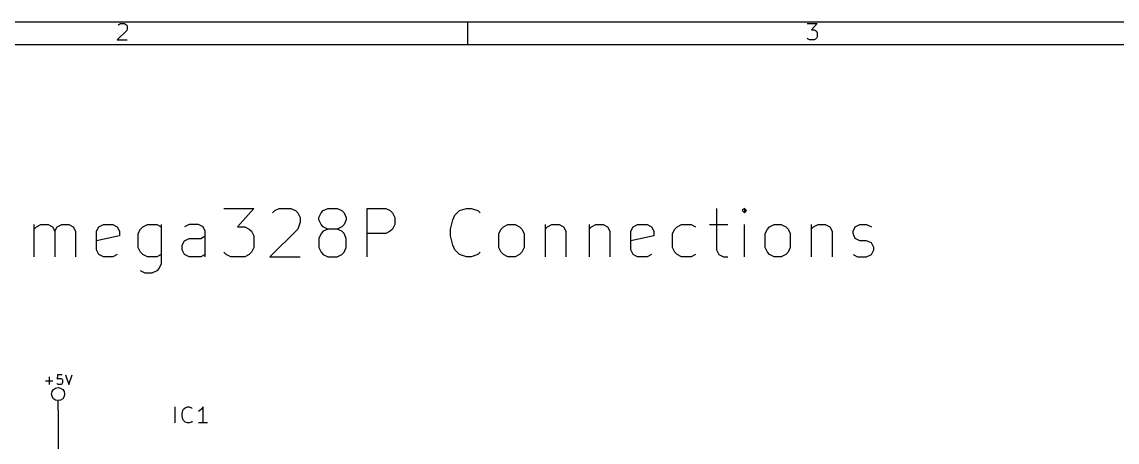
# Model space of a CAD drawing. Extents: x 4000 to 196000, y 4000 to 146000.
# Drawn here: x 32880 to 66745, y 133018 to 146000 of the extents above; entities that cross this region are included whole.
import ezdxf

# ---------------------------------------------------------------- set-up
doc = ezdxf.new("R2010")
doc.units = 0
doc.layers.add('BLACK', color=1, linetype='CONTINUOUS')

msp = doc.modelspace()

# ---------------------------------------------------------------- linework, layer by layer
at = {"layer": 'BLACK'}
for p, q in [((4000, 146000), (196000, 146000)), ((46660, 146000), (46660, 145300)), ((36120, 145730), (35830, 145450)), ((35860, 145900), (35880, 145920)), ((35880, 145920), (35930, 145950)), ((35930, 145950), (36050, 145950)), ((36050, 145950), (36090, 145920)), ((36090, 145920), (36120, 145900)), ((36120, 145900), (36140, 145850)), ((36140, 145800), (36120, 145730)), ((36140, 145850), (36140, 145800)), ((57160, 145950), (57470, 145950)), ((57470, 145950), (57300, 145760)), ((57300, 145760), (57380, 145760)), ((57380, 145760), (57420, 145730)), ((57420, 145730), (57450, 145710)), ((57450, 145710), (57470, 145660)), ((57470, 145660), (57470, 145540)), ((4700, 145300), (195300, 145300)), ((35830, 145450), (36140, 145450)), ((57190, 145470), (57160, 145500)), ((57230, 145450), (57190, 145470)), ((57380, 145450), (57230, 145450)), ((57420, 145470), (57380, 145450)), ((57450, 145500), (57420, 145470)), ((57470, 145540), (57450, 145500)), ((39120, 140240), (40050, 140240)), ((40050, 140240), (39550, 139670)), ((40700, 140170), (40840, 140240)), ((40840, 140240), (41200, 140240)), ((41200, 140240), (41340, 140170)), ((42200, 140170), (42340, 140240)), ((42340, 140240), (42630, 140240)), ((42630, 140240), (42770, 140170)), ((43560, 138740), (43560, 140240)), ((43560, 140240), (44130, 140240)), ((44130, 140240), (44270, 140170)), ((46410, 140170), (46630, 140240)), ((46630, 140240), (46770, 140240)), ((46770, 140240), (46980, 140170)), ((54360, 140240), (54360, 138960)), ((55220, 140240), (55150, 140170)), ((55290, 140170), (55220, 140240)), ((55220, 140240), (55220, 140100)), ((40630, 140100), (40700, 140170)), ((41340, 140170), (41410, 140100)), ((41410, 140100), (41480, 139960)), ((41480, 139960), (41480, 139810)), ((42060, 139960), (42130, 140100)), ((42060, 139890), (42060, 139960)), ((42130, 139740), (42060, 139890)), ((42130, 140100), (42200, 140170)), ((42770, 140170), (42840, 140100)), ((42840, 140100), (42910, 139960)), ((42910, 139890), (42840, 139740)), ((42910, 139960), (42910, 139890)), ((44270, 140170), (44340, 140100)), ((44340, 140100), (44410, 139960)), ((44410, 139960), (44410, 139740)), ((46130, 139600), (46200, 139890)), ((46200, 139890), (46270, 140030)), ((46270, 140030), (46410, 140170)), ((46980, 140170), (47050, 140100)), ((55150, 140170), (55220, 140100)), ((55220, 140100), (55290, 140170)), ((33260, 138740), (33260, 139740)), ((33260, 139600), (33330, 139670)), ((33330, 139670), (33470, 139740)), ((33470, 139740), (33690, 139740)), ((33690, 139740), (33830, 139670)), ((33830, 139670), (33900, 139530)), ((33900, 139530), (33970, 139670)), ((33900, 139530), (33900, 138740)), ((33970, 139670), (34110, 139740)), ((34110, 139740), (34330, 139740)), ((34330, 139740), (34470, 139670)), ((34470, 139670), (34540, 139530)), ((34540, 139530), (34540, 138740)), ((35190, 139530), (35260, 139670)), ((35190, 138960), (35190, 139530)), ((35260, 139670), (35400, 139740)), ((35400, 139740), (35690, 139740)), ((35690, 139740), (35830, 139670)), ((35830, 139670), (35900, 139530)), ((35900, 139530), (35900, 139390)), ((36480, 139460), (36550, 139600)), ((36550, 139600), (36620, 139670)), ((36620, 139670), (36760, 139740)), ((36760, 139740), (37050, 139740)), ((37050, 139740), (37190, 139670)), ((37190, 139740), (37190, 138530)), ((38050, 139740), (37910, 139670)), ((38340, 139740), (38050, 139740)), ((38480, 139670), (38340, 139740)), ((38550, 139530), (38480, 139670)), ((38550, 138740), (38550, 139530)), ((39550, 139670), (39770, 139670)), ((39770, 139670), (39910, 139600)), ((39910, 139600), (39980, 139530)), ((39980, 139530), (40050, 139390)), ((41410, 139600), (40550, 138740)), ((41480, 139810), (41410, 139600)), ((42200, 139670), (42130, 139740)), ((42200, 139530), (42130, 139460)), ((42340, 139600), (42200, 139670)), ((42340, 139600), (42200, 139530)), ((42630, 139600), (42340, 139600)), ((42770, 139670), (42630, 139600)), ((42770, 139530), (42630, 139600)), ((42840, 139740), (42770, 139670)), ((42840, 139460), (42770, 139530)), ((44270, 139530), (44130, 139460)), ((44340, 139600), (44270, 139530)), ((44410, 139740), (44340, 139600)), ((46130, 139390), (46130, 139600)), ((47630, 139460), (47700, 139600)), ((47700, 139600), (47770, 139670)), ((47770, 139670), (47910, 139740)), ((47910, 139740), (48130, 139740)), ((48130, 139740), (48270, 139670)), ((48270, 139670), (48340, 139600)), ((48340, 139600), (48410, 139460)), ((49060, 139740), (49060, 138740)), ((49060, 139600), (49130, 139670)), ((49130, 139670), (49270, 139740)), ((49270, 139740), (49490, 139740)), ((49490, 139740), (49630, 139670)), ((49630, 139670), (49700, 139530)), ((49700, 139530), (49700, 138740)), ((50420, 139740), (50420, 138740)), ((50420, 139600), (50490, 139670)), ((50490, 139670), (50630, 139740)), ((50630, 139740), (50850, 139740)), ((50850, 139740), (50990, 139670)), ((50990, 139670), (51060, 139530)), ((51060, 139530), (51060, 138740)), ((51710, 139530), (51780, 139670)), ((51710, 138960), (51710, 139530)), ((51780, 139670), (51920, 139740)), ((51920, 139740), (52210, 139740)), ((52210, 139740), (52350, 139670)), ((52350, 139670), (52420, 139530)), ((52420, 139530), (52420, 139390)), ((53000, 139460), (53070, 139600)), ((53070, 139600), (53140, 139670)), ((53140, 139670), (53280, 139740)), ((53280, 139740), (53570, 139740)), ((53570, 139740), (53710, 139670)), ((54140, 139740), (54710, 139740)), ((55220, 138740), (55220, 139740)), ((55860, 139460), (55930, 139600)), ((55930, 139600), (56000, 139670)), ((56000, 139670), (56140, 139740)), ((56140, 139740), (56360, 139740)), ((56360, 139740), (56500, 139670)), ((56500, 139670), (56570, 139600)), ((56570, 139600), (56640, 139460)), ((57290, 139740), (57290, 138740)), ((57290, 139600), (57360, 139670)), ((57360, 139670), (57500, 139740)), ((57500, 139740), (57720, 139740)), ((57720, 139740), (57860, 139670)), ((57860, 139670), (57930, 139530)), ((57930, 139530), (57930, 138740)), ((58580, 139530), (58650, 139670)), ((58580, 139460), (58580, 139530)), ((58650, 139670), (58790, 139740)), ((58790, 139740), (59000, 139740)), ((59000, 139740), (59150, 139670)), ((35900, 139390), (35190, 139240)), ((36480, 139030), (36480, 139460)), ((37840, 139100), (37910, 139240)), ((37910, 139240), (38050, 139310)), ((38050, 139310), (38410, 139310)), ((38410, 139310), (38550, 139390)), ((40050, 139390), (40050, 139030)), ((42130, 139460), (42060, 139310)), ((42060, 139310), (42060, 139030)), ((42910, 139310), (42840, 139460)), ((42910, 139030), (42910, 139310)), ((44130, 139460), (43560, 139460)), ((46200, 139100), (46130, 139390)), ((47630, 139030), (47630, 139460)), ((48410, 139460), (48410, 139030)), ((52420, 139390), (51710, 139240)), ((53000, 139030), (53000, 139460)), ((55860, 139030), (55860, 139460)), ((56640, 139460), (56640, 139030)), ((58650, 139310), (58580, 139460)), ((58790, 139240), (58650, 139310)), ((59000, 139240), (58790, 139240)), ((59150, 139170), (59000, 139240)), ((35260, 138810), (35190, 138960)), ((36550, 138890), (36480, 139030)), ((36620, 138810), (36550, 138890)), ((37840, 138960), (37840, 139100)), ((37910, 138810), (37840, 138960)), ((39200, 138810), (39120, 138890)), ((39980, 138890), (39910, 138810)), ((40050, 139030), (39980, 138890)), ((42060, 139030), (42130, 138890)), ((42130, 138890), (42200, 138810)), ((42770, 138810), (42840, 138890)), ((42840, 138890), (42910, 139030)), ((46270, 138960), (46200, 139100)), ((46410, 138810), (46270, 138960)), ((47050, 138890), (46980, 138810)), ((47700, 138890), (47630, 139030)), ((47770, 138810), (47700, 138890)), ((48340, 138890), (48270, 138810)), ((48410, 139030), (48340, 138890)), ((51780, 138810), (51710, 138960)), ((53070, 138890), (53000, 139030)), ((53140, 138810), (53070, 138890)), ((54360, 138960), (54430, 138810)), ((55930, 138890), (55860, 139030)), ((56000, 138810), (55930, 138890)), ((56570, 138890), (56500, 138810)), ((56640, 139030), (56570, 138890)), ((59220, 139030), (59150, 139170)), ((59150, 138810), (59220, 138960)), ((59220, 138960), (59220, 139030)), ((35400, 138740), (35260, 138810)), ((35690, 138740), (35400, 138740)), ((35830, 138810), (35690, 138740)), ((36760, 138740), (36620, 138810)), ((37050, 138740), (36760, 138740)), ((37190, 138810), (37050, 138740)), ((37190, 138530), (37120, 138390)), ((38050, 138740), (37910, 138810)), ((38410, 138740), (38050, 138740)), ((38550, 138810), (38410, 138740)), ((39340, 138740), (39200, 138810)), ((39770, 138740), (39340, 138740)), ((39910, 138810), (39770, 138740)), ((40550, 138740), (41480, 138740)), ((42200, 138810), (42340, 138740)), ((42340, 138740), (42630, 138740)), ((42630, 138740), (42770, 138810)), ((46630, 138740), (46410, 138810)), ((46770, 138740), (46630, 138740)), ((46980, 138810), (46770, 138740)), ((47910, 138740), (47770, 138810)), ((48130, 138740), (47910, 138740)), ((48270, 138810), (48130, 138740)), ((51920, 138740), (51780, 138810)), ((52210, 138740), (51920, 138740)), ((52350, 138810), (52210, 138740)), ((53280, 138740), (53140, 138810)), ((53570, 138740), (53280, 138740)), ((53710, 138810), (53570, 138740)), ((54430, 138810), (54570, 138740)), ((54570, 138740), (54710, 138740)), ((56140, 138740), (56000, 138810)), ((56360, 138740), (56140, 138740)), ((56500, 138810), (56360, 138740)), ((58580, 138810), (58720, 138740)), ((58720, 138740), (59000, 138740)), ((59000, 138740), (59150, 138810)), ((36690, 138240), (36550, 138310)), ((36900, 138240), (36690, 138240)), ((37050, 138310), (36900, 138240)), ((37120, 138390), (37050, 138310)), ((33610, 134910), (33840, 134910)), ((33730, 134800), (33730, 135030)), ((33980, 135100), (33970, 134960)), ((33970, 134960), (33980, 134970)), ((33980, 134810), (33970, 134830)), ((34120, 135100), (33980, 135100)), ((33980, 134970), (34010, 134980)), ((34010, 134800), (33980, 134810)), ((34010, 134980), (34080, 134980)), ((34080, 134800), (34010, 134800)), ((34080, 134980), (34110, 134970)), ((34110, 134810), (34080, 134800)), ((34110, 134970), (34120, 134960)), ((34120, 134830), (34110, 134810)), ((34120, 134960), (34140, 134930)), ((34140, 134860), (34120, 134830)), ((34140, 134930), (34140, 134860)), ((34230, 135100), (34330, 134800)), ((34330, 134800), (34430, 135100)), ((34000, 134000), (34000, 134300)), ((37620, 133610), (37620, 134110)), ((37930, 134080), (38000, 134110)), ((38000, 134110), (38050, 134110)), ((38050, 134110), (38120, 134080)), ((38480, 134110), (38430, 134040)), ((38480, 133610), (38480, 134110)), ((34000, 134000), (34000, 124000)), ((37840, 133890), (37860, 133990)), ((37840, 133820), (37840, 133890)), ((37860, 133730), (37840, 133820)), ((37860, 133990), (37880, 134040)), ((37880, 134040), (37930, 134080)), ((38120, 134080), (38140, 134060)), ((38380, 133990), (38340, 133960)), ((38430, 134040), (38380, 133990)), ((37880, 133680), (37860, 133730)), ((37930, 133630), (37880, 133680)), ((38000, 133610), (37930, 133630)), ((38050, 133610), (38000, 133610)), ((38120, 133630), (38050, 133610)), ((38140, 133660), (38120, 133630)), ((38620, 133610), (38340, 133610))]:
    msp.add_line(p, q, dxfattribs=at)
msp.add_circle((34000, 134500), 200, dxfattribs=at)

doc.saveas('drawing.dxf')
